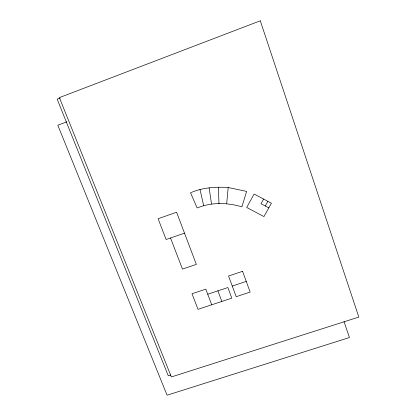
<?xml version="1.0" encoding="UTF-8"?>
<svg xmlns="http://www.w3.org/2000/svg" width="416" height="416" viewBox="0 0 416 416"><rect width="100%" height="100%" fill="white"/><g stroke="black" fill="none" stroke-linecap="round" stroke-linejoin="round"><path stroke-width="0.62" d="M226.704 203.554L228.181 187.491C215.446 186.716 202.348 187.585 190.538 192.785L197.148 207.974C211.318 202.082 227.349 202.488 241.878 206.84L246.626 191.422L228.181 187.491M263.593 199.061L254.103 194.028L246.698 207.47L263.936 216.59L271.419 203.216L263.598 199.046L261.004 203.72L268.819 207.865M265.278 205.988L267.873 201.334M60.195 97.999L57.169 99.159L168.298 375.809L170.768 375.014M66.929 121.8L57.819 125.232L167.066 395.2L349.44 337.542L344.037 321.563M184.512 233.147L166.109 239.522L158.101 218.733L176.592 212.238L196.336 264.378L182.463 269.095L170.529 237.988M207.735 294.232L227.869 287.524L231.816 298.147L198 309.338L192.015 293.738L205.8 289.125L211.734 304.793M232.258 286.057L246.246 281.398M217.896 290.846L221.863 301.439M199.982 189.441L203.694 205.676M209.118 187.803L211.515 204.012M218.384 187.221L218.982 203.783M260.281 20.8L59.394 97.614L171.366 376.958L358.831 317.07L260.281 20.8M242.564 271.31L228.545 276.016L236.194 296.696L250.141 292.079L242.564 271.31"/></g></svg>
